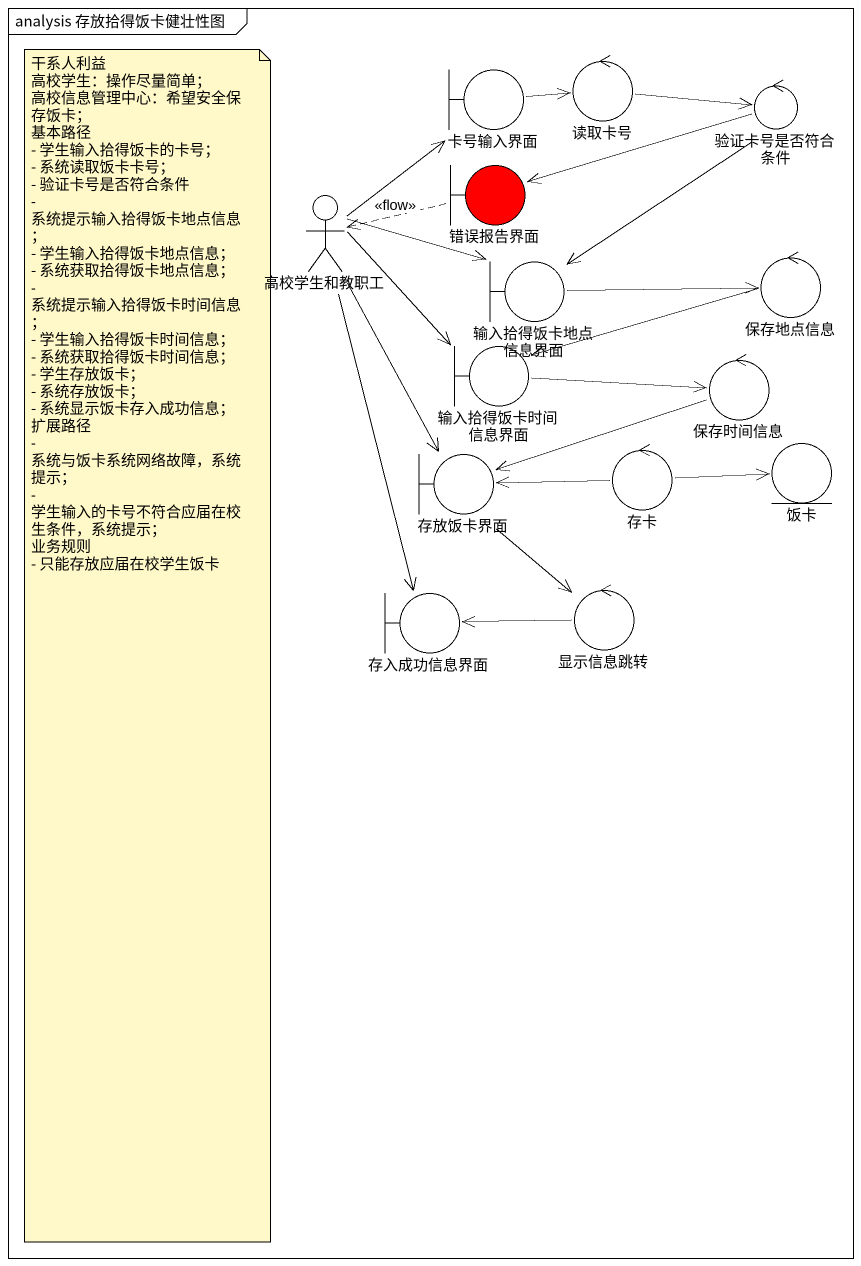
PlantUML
@startuml
mainframe analysis 存放拾得饭卡健壮性图
boundary 卡号输入界面
control 读取卡号
control 验证卡号是否符合条件
actor 高校学生和教职工
boundary 错误报告界面 #FF0000
boundary 输入拾得饭卡地点信息界面
control 保存地点信息
boundary 输入拾得饭卡时间信息界面
control 保存时间信息
entity 饭卡
boundary 存放饭卡界面
control 存卡
boundary 存入成功信息界面
control 显示信息跳转
卡号输入界面 -right-> 读取卡号
读取卡号 -right-> 验证卡号是否符合条件
验证卡号是否符合条件 -left-> 错误报告界面
验证卡号是否符合条件 --> 输入拾得饭卡地点信息界面
高校学生和教职工 -up-> 卡号输入界面
高校学生和教职工 -right-> 输入拾得饭卡地点信息界面
高校学生和教职工 --> 输入拾得饭卡时间信息界面
高校学生和教职工 --> 存放饭卡界面
高校学生和教职工 --> 存入成功信息界面
错误报告界面 .left.> 高校学生和教职工 : <<flow>>
输入拾得饭卡地点信息界面 -right-> 保存地点信息
保存地点信息 -left-> 输入拾得饭卡时间信息界面
输入拾得饭卡时间信息界面 -right-> 保存时间信息
保存时间信息 -left-> 存放饭卡界面
存放饭卡界面 <-right- 存卡
存放饭卡界面 --> 显示信息跳转
存卡 -right-> 饭卡
显示信息跳转 -left-> 存入成功信息界面
note as N1
  干系人利益
  高校学生：操作尽量简单；
  高校信息管理中心：希望安全保存饭卡；
  基本路径
  - 学生输入拾得饭卡的卡号；
  - 系统读取饭卡卡号；
  - 验证卡号是否符合条件
  - 系统提示输入拾得饭卡地点信息；
  - 学生输入拾得饭卡地点信息；
  - 系统获取拾得饭卡地点信息；
  - 系统提示输入拾得饭卡时间信息；
  - 学生输入拾得饭卡时间信息；
  - 系统获取拾得饭卡时间信息；
  - 学生存放饭卡；
  - 系统存放饭卡；
  - 系统显示饭卡存入成功信息；
  扩展路径
  - 系统与饭卡系统网络故障，系统提示；
  - 学生输入的卡号不符合应届在校生条件，系统提示；
  业务规则
  - 只能存放应届在校学生饭卡
end note
@enduml
